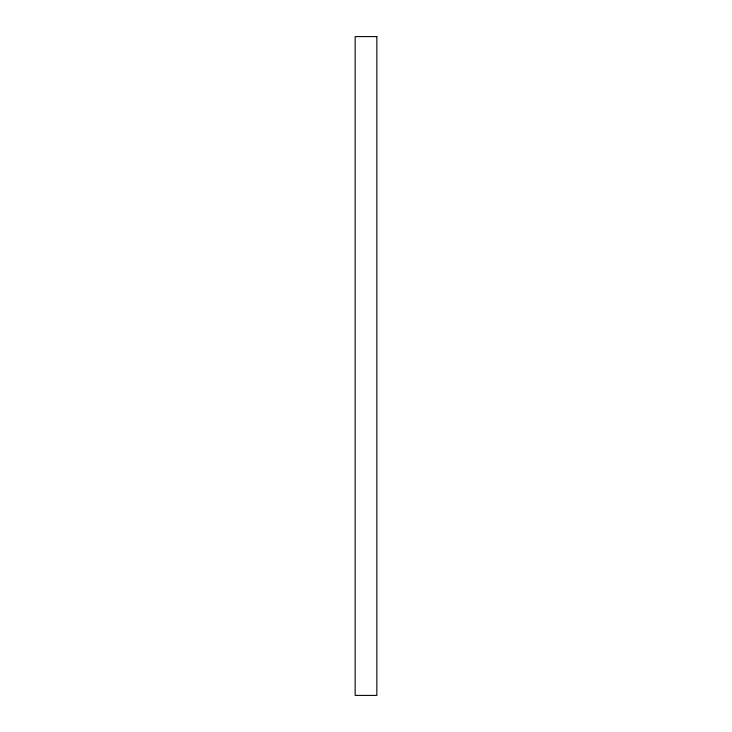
<?xml version="1.0" encoding="UTF-8"?>
<svg xmlns="http://www.w3.org/2000/svg" width="732" height="732" viewBox="0 0 732 732"><rect width="100%" height="100%" fill="white"/><g stroke="black" fill="none" stroke-linecap="round" stroke-linejoin="round"><path stroke-width="1.1" d="M376.843 36.6L355.157 36.6L355.157 695.4L376.843 695.4L376.843 36.6"/></g></svg>
